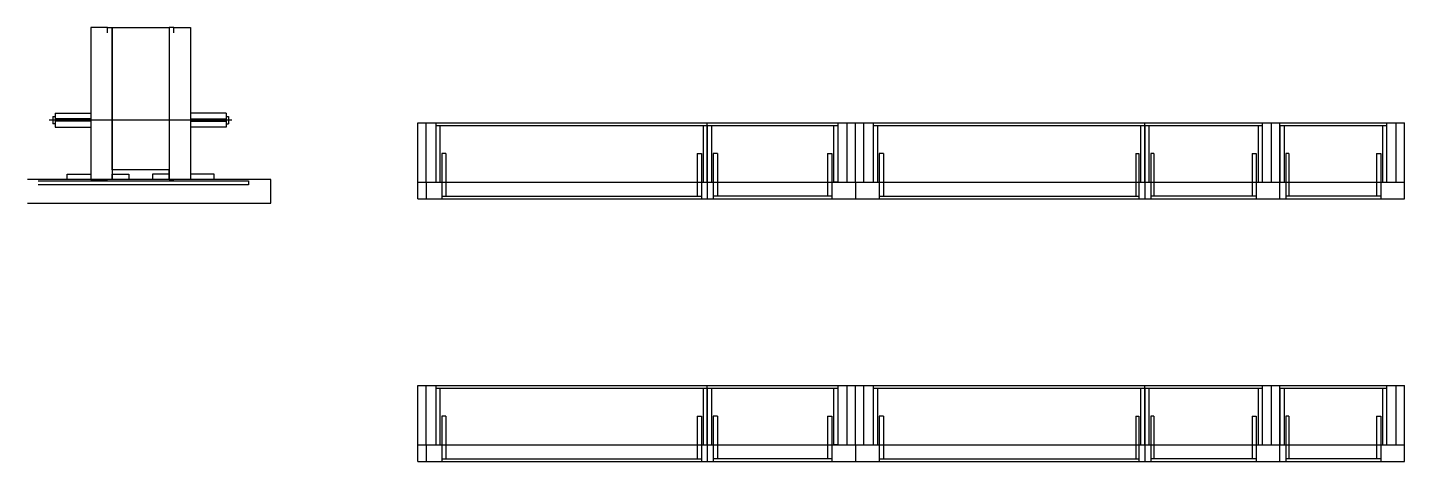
# Model space of a CAD drawing. Header units: metres. Extents: x 2888 to 4049, y 8782 to 9147.
import ezdxf

# ---------------------------------------------------------------- set-up
doc = ezdxf.new("R2010")
doc.units = ezdxf.units.M
for name, color, linetype in [('barrote', 7, 'Continuous'), ('CONCRETO', 7, 'Continuous'), ('Madeira', 7, 'Continuous'), ('Painéis', 7, 'Continuous'), ('SARR_2.2x7', 7, 'Continuous'), ('SARR_3.5x7', 7, 'Continuous'), ('SCO-___-LAJ', 7, 'Continuous'), ('TENSOR', 7, 'Continuous')]:
    doc.layers.add(name, color=color, linetype=linetype)

msp = doc.modelspace()

# ---------------------------------------------------------------- linework, layer by layer
at = {"color": 7, "lineweight": 25}
for p, q in [((2909.3, 9072.2), (2909.3, 9066.2)), ((2909.3, 9072.2), (2911.3, 9072.2)), ((2911.3, 9075.2), (2911.3, 9063.2)), ((2911.3, 9075.2), (2941.3, 9075.2)), ((2941.3, 9070.2), (2911.3, 9070.2)), ((3055.3, 9075.2), (3025.3, 9075.2)), ((3025.3, 9070.2), (3055.3, 9070.2)), ((3055.3, 9075.2), (3055.3, 9063.2)), ((3055.3, 9072.2), (3057.3, 9072.2)), ((3057.3, 9072.2), (3057.3, 9066.2)), ((2911.3, 9066.2), (2909.3, 9066.2)), ((2941.3, 9068.2), (2911.3, 9068.2)), ((2911.3, 9063.2), (2941.3, 9063.2)), ((3025.3, 9068.2), (3055.3, 9068.2)), ((3055.3, 9063.2), (3025.3, 9063.2)), ((3055.3, 9066.2), (3057.3, 9066.2))]:
    msp.add_line(p, q, dxfattribs=at)
at = {"layer": 'barrote', "color": 7, "lineweight": 25}
msp.add_lwpolyline([(2887.9, 8999.2), (3093.1, 8999.2), (3093.1, 9019.2), (2887.9, 9019.2)], dxfattribs=at)
at = {"layer": 'CONCRETO', "color": 7, "lineweight": 25}
msp.add_lwpolyline([(2959.3, 9123.2), (2959.3, 9147.2), (3007.3, 9147.2), (3007.3, 9143), (3007.3, 9143), (3007.3, 9027.2), (2959.3, 9027.2), (2959.3, 9123.2)], dxfattribs=at)
at = {"layer": 'Madeira', "color": 7, "lineweight": 25}
for points in [[(2955.3, 9142.8), (2955.3, 9147.2), (2941.3, 9147.2), (2941.3, 9142.8)], [(2955.3, 9147.2), (2941.3, 9147.2), (2941.3, 9019.2), (2955.3, 9019.2)], [(3011.3, 9142.8), (3011.3, 9147.2), (3025.3, 9147.2), (3025.3, 9142.8)], [(3011.3, 9147.2), (3025.3, 9147.2), (3025.3, 9019.2), (3011.3, 9019.2)], [(2921.3, 9019.2), (2921.3, 9023.6), (2941.3, 9023.6), (2941.3, 9019.2)], [(2959.3, 9019.2), (2959.3, 9023.6), (2973.3, 9023.6), (2973.3, 9019.2)], [(3007.3, 9019.2), (3007.3, 9023.6), (2993.3, 9023.6), (2993.3, 9019.2)], [(3045.3, 9019.2), (3045.3, 9023.6), (3025.3, 9023.6), (3025.3, 9019.2)]]:
    msp.add_lwpolyline(points, dxfattribs=at)
at = {"layer": 'Painéis', "color": 7, "lineweight": 25}
for p, q in [((3217.2, 9066.9), (3586.2, 9066.9)), ((3217.2, 9016.9), (3217.2, 9066.9)), ((3461.2, 9016.9), (3461.2, 9066.9)), ((3586.2, 9016.9), (3586.2, 9066.9)), ((3586.2, 9066.9), (4049.2, 9066.9)), ((3830.2, 9016.9), (3830.2, 9066.9)), ((3944.2, 9016.9), (3944.2, 9066.9)), ((4049.2, 9016.9), (4049.2, 9066.9)), ((3217.2, 9016.9), (3586.2, 9016.9)), ((3217.2, 9002.9), (3217.2, 9016.9)), ((3461.2, 9016.9), (3461.2, 9002.9)), ((3586.2, 9016.9), (4049.2, 9016.9)), ((3586.2, 9016.9), (3586.2, 9002.9)), ((3830.2, 9016.9), (3830.2, 9002.9)), ((3944.2, 9002.9), (3944.2, 9016.9)), ((4049.2, 9002.9), (4049.2, 9016.9)), ((3217.2, 9002.9), (4049.2, 9002.9)), ((3217.2, 8845.5), (3586.2, 8845.5)), ((3217.2, 8795.5), (3217.2, 8845.5)), ((3461.2, 8795.5), (3461.2, 8845.5)), ((3586.2, 8795.5), (3586.2, 8845.5)), ((3586.2, 8845.5), (4049.2, 8845.5)), ((3830.2, 8795.5), (3830.2, 8845.5)), ((3944.2, 8795.5), (3944.2, 8845.5)), ((4049.2, 8795.5), (4049.2, 8845.5)), ((3217.2, 8795.5), (3586.2, 8795.5)), ((3217.2, 8781.5), (3217.2, 8795.5)), ((3461.2, 8795.5), (3461.2, 8781.5)), ((3586.2, 8795.5), (4049.2, 8795.5)), ((3586.2, 8795.5), (3586.2, 8781.5)), ((3830.2, 8795.5), (3830.2, 8781.5)), ((3944.2, 8781.5), (3944.2, 8795.5)), ((4049.2, 8781.5), (4049.2, 8795.5)), ((3217.2, 8781.5), (4049.2, 8781.5))]:
    msp.add_line(p, q, dxfattribs=at)
for points in [[(2955.3, 9147.2), (2959.3, 9147.2), (2959.3, 9019.2), (2955.3, 9019.2)], [(2959.3, 9147.2), (2959.3, 9123.2), (2959.3, 9123.2), (2959.3, 9147.2)], [(3011.3, 9147.2), (3007.3, 9147.2), (3007.3, 9019.2), (3011.3, 9019.2)], [(3007.3, 9023.6), (3007.3, 9027.2), (2959.3, 9027.2), (2959.3, 9023.6)]]:
    msp.add_lwpolyline(points, dxfattribs=at)
at = {"layer": 'SARR_2.2x7', "color": 7, "lineweight": 25}
for p, q in [((3224.2, 9016.9), (3224.2, 9066.9)), ((3232.2, 9064.7), (3461.2, 9064.7)), ((3461.2, 9064.7), (3571.2, 9064.7)), ((3579.2, 9016.9), (3579.2, 9066.9)), ((3593.2, 9016.9), (3593.2, 9066.9)), ((3601.2, 9064.7), (3830.2, 9064.7)), ((3830.2, 9064.7), (3929.2, 9064.7)), ((3937.2, 9016.9), (3937.2, 9066.9)), ((3944.2, 9064.7), (4034.2, 9064.7)), ((4042.2, 9016.9), (4042.2, 9066.9)), ((3224.2, 9016.9), (3224.2, 9002.9)), ((3237.2, 9005.1), (3456.2, 9005.1)), ((3566.2, 9005.1), (3466.2, 9005.1)), ((3606.2, 9005.1), (3825.2, 9005.1)), ((3924.2, 9005.1), (3835.2, 9005.1)), ((4029.2, 9005.1), (3949.2, 9005.1)), ((3224.2, 8795.5), (3224.2, 8845.5)), ((3232.2, 8843.3), (3461.2, 8843.3)), ((3461.2, 8843.3), (3571.2, 8843.3)), ((3579.2, 8795.5), (3579.2, 8845.5)), ((3593.2, 8795.5), (3593.2, 8845.5)), ((3601.2, 8843.3), (3830.2, 8843.3)), ((3830.2, 8843.3), (3929.2, 8843.3)), ((3937.2, 8795.5), (3937.2, 8845.5)), ((3944.2, 8843.3), (4034.2, 8843.3)), ((4042.2, 8795.5), (4042.2, 8845.5)), ((3224.2, 8795.5), (3224.2, 8781.5)), ((3237.2, 8783.7), (3456.2, 8783.7)), ((3566.2, 8783.7), (3466.2, 8783.7)), ((3606.2, 8783.7), (3825.2, 8783.7)), ((3924.2, 8783.7), (3835.2, 8783.7)), ((4029.2, 8783.7), (3949.2, 8783.7))]:
    msp.add_line(p, q, dxfattribs=at)
at = {"layer": 'SARR_3.5x7', "color": 7, "lineweight": 25}
for p, q in [((3232.2, 9066.9), (3232.2, 9016.9)), ((3235.7, 9064.7), (3235.7, 9016.9)), ((3457.7, 9064.7), (3457.7, 9016.9)), ((3461.2, 9064.7), (3461.2, 9016.9)), ((3464.7, 9064.7), (3464.7, 9016.9)), ((3567.7, 9064.7), (3567.7, 9016.9)), ((3571.2, 9066.9), (3571.2, 9016.9)), ((3601.2, 9066.9), (3601.2, 9016.9)), ((3604.7, 9064.7), (3604.7, 9016.9)), ((3826.7, 9064.7), (3826.7, 9016.9)), ((3830.2, 9064.7), (3830.2, 9016.9)), ((3833.7, 9064.7), (3833.7, 9016.9)), ((3925.7, 9064.7), (3925.7, 9016.9)), ((3929.2, 9066.9), (3929.2, 9016.9)), ((3944.2, 9064.7), (3944.2, 9016.9)), ((3947.7, 9064.7), (3947.7, 9016.9)), ((4030.7, 9064.7), (4030.7, 9016.9)), ((4034.2, 9066.9), (4034.2, 9016.9)), ((3237.2, 9041.1), (3237.2, 9002.9)), ((3240.7, 9041.1), (3237.2, 9041.1)), ((3240.7, 9041.1), (3240.7, 9005.1)), ((3452.7, 9041.1), (3452.7, 9005.1)), ((3452.7, 9041.1), (3456.2, 9041.1)), ((3456.2, 9041.1), (3456.2, 9002.9)), ((3466.2, 9041.1), (3466.2, 9002.9)), ((3469.7, 9041.1), (3466.2, 9041.1)), ((3469.7, 9041.1), (3469.7, 9005.1)), ((3562.7, 9041.1), (3562.7, 9005.1)), ((3562.7, 9041.1), (3566.2, 9041.1)), ((3566.2, 9041.1), (3566.2, 9002.9)), ((3606.2, 9041.1), (3606.2, 9002.9)), ((3609.7, 9041.1), (3606.2, 9041.1)), ((3609.7, 9041.1), (3609.7, 9005.1)), ((3822.7, 9041.1), (3822.7, 9005.1)), ((3822.7, 9041.1), (3825.2, 9041.1)), ((3825.2, 9041.1), (3825.2, 9002.9)), ((3835.2, 9041.1), (3835.2, 9002.9)), ((3837.7, 9041.1), (3835.2, 9041.1)), ((3837.7, 9041.1), (3837.7, 9005.1)), ((3920.7, 9041.1), (3920.7, 9005.1)), ((3920.7, 9041.1), (3924.2, 9041.1)), ((3924.2, 9041.1), (3924.2, 9002.9)), ((3949.2, 9041.1), (3949.2, 9002.9)), ((3951.7, 9041.1), (3949.2, 9041.1)), ((3951.7, 9041.1), (3951.7, 9005.1)), ((4025.7, 9041.1), (4025.7, 9005.1)), ((4025.7, 9041.1), (4029.2, 9041.1)), ((4029.2, 9041.1), (4029.2, 9002.9)), ((3232.2, 9016.9), (3235.7, 9016.9)), ((3457.7, 9016.9), (3461.2, 9016.9)), ((3461.2, 9016.9), (3464.7, 9016.9)), ((3571.2, 9016.9), (3567.7, 9016.9)), ((3601.2, 9016.9), (3604.7, 9016.9)), ((3826.7, 9016.9), (3830.2, 9016.9)), ((3830.2, 9016.9), (3833.7, 9016.9)), ((3925.7, 9016.9), (3929.2, 9016.9)), ((3944.2, 9016.9), (3947.7, 9016.9)), ((4030.7, 9016.9), (4034.2, 9016.9)), ((3232.2, 8845.5), (3232.2, 8795.5)), ((3235.7, 8843.3), (3235.7, 8795.5)), ((3457.7, 8843.3), (3457.7, 8795.5)), ((3461.2, 8843.3), (3461.2, 8795.5)), ((3464.7, 8843.3), (3464.7, 8795.5)), ((3567.7, 8843.3), (3567.7, 8795.5)), ((3571.2, 8845.5), (3571.2, 8795.5)), ((3601.2, 8845.5), (3601.2, 8795.5)), ((3604.7, 8843.3), (3604.7, 8795.5)), ((3826.7, 8843.3), (3826.7, 8795.5)), ((3830.2, 8843.3), (3830.2, 8795.5)), ((3833.7, 8843.3), (3833.7, 8795.5)), ((3925.7, 8843.3), (3925.7, 8795.5)), ((3929.2, 8845.5), (3929.2, 8795.5)), ((3944.2, 8843.3), (3944.2, 8795.5)), ((3947.7, 8843.3), (3947.7, 8795.5)), ((4030.7, 8843.3), (4030.7, 8795.5)), ((4034.2, 8845.5), (4034.2, 8795.5)), ((3237.2, 8819.7), (3237.2, 8781.5)), ((3240.7, 8819.7), (3237.2, 8819.7)), ((3240.7, 8819.7), (3240.7, 8783.7)), ((3452.7, 8819.7), (3452.7, 8783.7)), ((3452.7, 8819.7), (3456.2, 8819.7)), ((3456.2, 8819.7), (3456.2, 8781.5)), ((3466.2, 8819.7), (3466.2, 8781.5)), ((3469.7, 8819.7), (3466.2, 8819.7)), ((3469.7, 8819.7), (3469.7, 8783.7)), ((3562.7, 8819.7), (3562.7, 8783.7)), ((3562.7, 8819.7), (3566.2, 8819.7)), ((3566.2, 8819.7), (3566.2, 8781.5)), ((3606.2, 8819.7), (3606.2, 8781.5)), ((3609.7, 8819.7), (3606.2, 8819.7)), ((3609.7, 8819.7), (3609.7, 8783.7)), ((3822.7, 8819.7), (3822.7, 8783.7)), ((3822.7, 8819.7), (3825.2, 8819.7)), ((3825.2, 8819.7), (3825.2, 8781.5)), ((3835.2, 8819.7), (3835.2, 8781.5)), ((3837.7, 8819.7), (3835.2, 8819.7)), ((3837.7, 8819.7), (3837.7, 8783.7)), ((3920.7, 8819.7), (3920.7, 8783.7)), ((3920.7, 8819.7), (3924.2, 8819.7)), ((3924.2, 8819.7), (3924.2, 8781.5)), ((3949.2, 8819.7), (3949.2, 8781.5)), ((3951.7, 8819.7), (3949.2, 8819.7)), ((3951.7, 8819.7), (3951.7, 8783.7)), ((4025.7, 8819.7), (4025.7, 8783.7)), ((4025.7, 8819.7), (4029.2, 8819.7)), ((4029.2, 8819.7), (4029.2, 8781.5)), ((3232.2, 8795.5), (3235.7, 8795.5)), ((3457.7, 8795.5), (3461.2, 8795.5)), ((3461.2, 8795.5), (3464.7, 8795.5)), ((3571.2, 8795.5), (3567.7, 8795.5)), ((3601.2, 8795.5), (3604.7, 8795.5)), ((3826.7, 8795.5), (3830.2, 8795.5)), ((3830.2, 8795.5), (3833.7, 8795.5)), ((3925.7, 8795.5), (3929.2, 8795.5)), ((3944.2, 8795.5), (3947.7, 8795.5)), ((4030.7, 8795.5), (4034.2, 8795.5))]:
    msp.add_line(p, q, dxfattribs=at)
at = {"layer": 'SCO-___-LAJ', "color": 7, "lineweight": 25}
msp.add_lwpolyline([(2896.9, 9017.9), (3074.2, 9017.9), (3074.2, 9014.7), (2896.9, 9014.7)], dxfattribs=at)
at = {"layer": 'TENSOR', "color": 7, "lineweight": 25}
msp.add_line((3060.3, 9069.2), (2906, 9069.2), dxfattribs=at)

doc.saveas('drawing.dxf')
